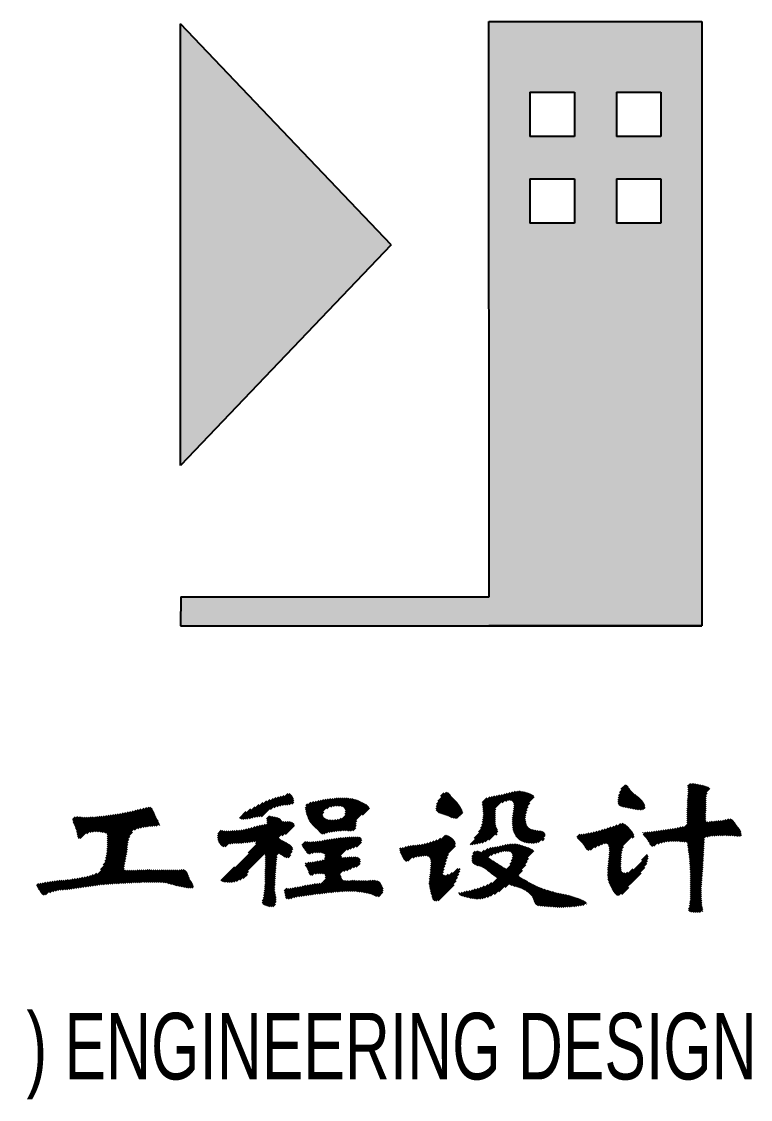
# Model space of a CAD drawing. Extents: x 628064 to 789462, y -248497 to 145317.
# Drawn here: x 736597 to 738240, y 50916 to 53346 of the extents above; entities that cross this region are included whole.
import ezdxf

# ---------------------------------------------------------------- set-up
doc = ezdxf.new("R2010")
doc.units = 0
doc.header["$LTSCALE"] = 100
doc.layers.add('图框', color=254, linetype='Continuous')
doc.styles.add('hztxt', font='hztxt')

msp = doc.modelspace()

# ---------------------------------------------------------------- hatches: boundary and pattern name
at = {"layer": '图框'}
h = msp.add_hatch(color=0, dxfattribs=at)
h.paths.add_polyline_path([(737650.8, 52049.1), (736955.6, 52049.1), (736955.3, 51984.1), (737650.5, 51984.1), (738130.5, 51984.1), (738130.5, 53346.2), (737650.5, 53346.2)], flags=0)
h.paths.add_polyline_path([(737743, 52891.4), (737743, 52991.4), (737843, 52991.4), (737843, 52891.4)], flags=0)
h.paths.add_polyline_path([(737938.1, 52891.4), (737938.1, 52991.4), (738038.1, 52991.4), (738038.1, 52891.4)], flags=0)
h.paths.add_polyline_path([(737743, 53086.7), (737743, 53186.7), (737843, 53186.7), (737843, 53086.7)], flags=0)
h.paths.add_polyline_path([(737938.1, 53086.7), (737938.1, 53186.7), (738038.1, 53186.7), (738038.1, 53086.7)], flags=0)
h.paths.add_polyline_path([(737430.1, 52842.8), (736955.2, 53341.2), (736955.5, 52345)], flags=0)

# ---------------------------------------------------------------- linework, layer by layer
at = {"layer": '图框', "color": 0}
for p, q in [((737650.8, 52049.1), (737650.5, 53346.2)), ((737650.5, 53346.2), (738130.5, 53346.2)), ((737650.5, 53346.2), (738059, 53346.2)), ((738130.5, 53346.2), (738130.5, 51984.1)), ((736955.5, 52345), (736955.2, 53341.2)), ((737430.1, 52842.8), (736955.2, 53341.2)), ((737743, 53186.7), (737843, 53186.7)), ((737743, 53186.7), (737743, 53086.7)), ((737843, 53186.7), (737843, 53086.7)), ((737938.1, 53186.7), (738038.1, 53186.7)), ((737938.1, 53186.7), (737938.1, 53086.7)), ((738038.1, 53186.7), (738038.1, 53086.7)), ((737843, 53086.7), (737743, 53086.7)), ((738038.1, 53086.7), (737938.1, 53086.7)), ((737743, 52991.4), (737843, 52991.4)), ((737743, 52991.4), (737743, 52891.4)), ((737843, 52991.4), (737843, 52891.4)), ((737938.1, 52991.4), (738038.1, 52991.4)), ((737938.1, 52991.4), (737938.1, 52891.4)), ((738038.1, 52991.4), (738038.1, 52891.4)), ((737843, 52891.4), (737743, 52891.4)), ((738038.1, 52891.4), (737938.1, 52891.4)), ((737430.1, 52842.8), (736955.5, 52345)), ((736955.6, 52049.1), (736955.3, 51984.1)), ((736955.6, 52049.1), (737650.8, 52049.1)), ((736955.3, 51984.1), (738130.5, 51984.1)), ((736955.3, 51984.1), (737650.5, 51984.1)), ((736955.3, 51984.1), (738130.5, 51984.1)), ((736955.3, 51984.1), (737650.5, 51984.1)), ((738130.5, 51984.1), (737650.5, 51984.1)), ((738130.5, 51984.1), (737650.5, 51984.1)), ((737941.9, 51590.9), (737967.8, 51616.8)), ((737942.5, 51596), (737966.1, 51619.6)), ((737943.6, 51601.6), (737964.2, 51622.2)), ((737945.6, 51608), (737962, 51624.4)), ((737948.6, 51615.6), (737958.8, 51625.7)), ((738097.6, 51567.1), (738148.5, 51617.9)), ((738097.7, 51571.6), (738146.2, 51620.1)), ((738097.8, 51576.2), (738143.2, 51621.6)), ((738097.9, 51580.8), (738139.8, 51622.7)), ((738098.1, 51585.4), (738136.3, 51623.7)), ((738098.3, 51590.1), (738132.7, 51624.5)), ((738098.6, 51594.9), (738129, 51625.4)), ((738098.9, 51599.7), (738125.3, 51626.2)), ((738099.1, 51622.3), (738105.3, 51628.6)), ((738099.3, 51604.6), (738121.6, 51626.9)), ((738099.7, 51609.5), (738117.8, 51627.6)), ((738099.9, 51618.7), (738109.8, 51628.6)), ((738099.9, 51614.2), (738113.9, 51628.2)), ((737116.2, 51551), (737157.5, 51592.3)), ((737122, 51552.3), (737164.6, 51594.9)), ((737127.4, 51553.2), (737171, 51596.8)), ((737132.4, 51553.7), (737176.9, 51598.2)), ((737137.5, 51554.3), (737182.7, 51599.5)), ((737158.3, 51570.6), (737188.8, 51601.2)), ((737166.1, 51573.9), (737197.9, 51605.7)), ((737172.9, 51576.3), (737202.4, 51605.7)), ((737179.1, 51578), (737205, 51603.9)), ((737184.8, 51579.2), (737207, 51601.4)), ((737190.1, 51580), (737208.5, 51598.4)), ((737195.1, 51580.5), (737209.6, 51595)), ((737241.5, 51555), (737278.4, 51592)), ((737242.7, 51551.7), (737283.8, 51592.9)), ((737244, 51548.6), (737289.1, 51593.7)), ((737245.5, 51545.6), (737294.3, 51594.4)), ((737247.1, 51542.7), (737299.3, 51594.9)), ((737248.9, 51540), (737304.3, 51595.4)), ((737285.4, 51572), (737309.2, 51595.8)), ((737293.9, 51576), (737313.9, 51596)), ((737299.9, 51577.6), (737318.5, 51596.1)), ((737305.1, 51578.2), (737323, 51596.1)), ((737309.7, 51578.3), (737327.4, 51596)), ((737313.9, 51578.1), (737331.6, 51595.8)), ((737317.8, 51577.5), (737335.7, 51595.4)), ((737321.1, 51576.3), (737339.7, 51594.9)), ((737323.9, 51574.6), (737343.5, 51594.2)), ((737326, 51572.2), (737347.2, 51593.4)), ((737327.3, 51569), (737350.7, 51592.4)), ((737531.9, 51571.6), (737563.6, 51603.3)), ((737532.3, 51576.4), (737561.7, 51605.9)), ((737532.5, 51567.7), (737565.3, 51600.5)), ((737533.3, 51582), (737559.2, 51607.9)), ((737534.2, 51564.9), (737567.3, 51598)), ((737535.8, 51588.9), (737555.8, 51608.9)), ((737536.6, 51562.8), (737569.7, 51595.8)), ((737539.7, 51561.4), (737572.1, 51593.8)), ((737542.1, 51599.7), (737549.8, 51607.4)), ((737635.8, 51581.2), (737652.9, 51598.3)), ((737636, 51585.8), (737646.3, 51596.1)), ((737636.5, 51577.3), (737658.6, 51599.4)), ((737637, 51546.4), (737698.6, 51608.1)), ((737637.2, 51573.6), (737664.1, 51600.5)), ((737637.6, 51551.5), (737692.6, 51606.5)), ((737637.6, 51569.5), (737669.7, 51601.6)), ((737637.8, 51565.2), (737675.4, 51602.8)), ((737637.9, 51556.3), (737686.8, 51605.2)), ((737637.9, 51560.8), (737681, 51603.9)), ((737680.2, 51585.2), (737704.7, 51609.7)), ((737688.3, 51588.7), (737710.3, 51610.8)), ((737694.7, 51590.7), (737715.4, 51611.4)), ((737699.2, 51590.7), (737720, 51611.5)), ((737702.6, 51589.6), (737724.2, 51611.2)), ((737703.9, 51550.5), (737752.8, 51599.4)), ((737704.3, 51555.4), (737751, 51602.1)), ((737704.9, 51587.4), (737728.1, 51610.6)), ((737704.9, 51560.5), (737748.3, 51603.9)), ((737705.7, 51565.7), (737745.3, 51605.4)), ((737706.4, 51584.4), (737731.7, 51609.7)), ((737706.5, 51571), (737742.1, 51606.6)), ((737707.1, 51580.6), (737735.3, 51608.8)), ((737707.1, 51576.1), (737738.7, 51607.7)), ((737941.8, 51586.3), (737969.7, 51614.2)), ((737942.5, 51582.6), (737971.8, 51611.9)), ((737944.2, 51579.7), (737974.1, 51609.6)), ((737946.8, 51577.9), (737976.4, 51607.5)), ((737950.2, 51576.7), (737978.9, 51605.4)), ((737953.9, 51575.9), (737981.4, 51603.4)), ((737957.7, 51575.3), (737983.9, 51601.5)), ((737961.5, 51574.5), (737986.4, 51599.5)), ((737965.2, 51573.8), (737988.8, 51597.4)), ((737968.8, 51572.9), (737991.2, 51595.3)), ((737972.4, 51572), (737993.5, 51593.1)), ((738097.6, 51562.5), (738142.7, 51607.6)), ((738097.6, 51558), (738140.7, 51601.2)), ((738097.6, 51553.5), (738140.2, 51596.2)), ((736788.2, 51465.5), (736892.8, 51570.1)), ((736789, 51470.7), (736891, 51572.8)), ((736789.6, 51475.8), (736888.6, 51574.8)), ((736790, 51480.7), (736884.4, 51575.1)), ((736790.3, 51485.5), (736879, 51574.2)), ((736790.5, 51490.2), (736873, 51572.7)), ((736790.6, 51494.7), (736866.9, 51571.1)), ((736790.6, 51499.3), (736860.9, 51569.6)), ((736790.6, 51503.8), (736855.1, 51568.2)), ((737091.6, 51548.8), (737113.8, 51571.1)), ((737095.6, 51548.3), (737123.4, 51576.1)), ((737100.1, 51548.4), (737132.5, 51580.8)), ((737105.1, 51548.9), (737141.5, 51585.2)), ((737110.4, 51549.7), (737149.8, 51589.1)), ((737200.2, 51581.1), (737210.4, 51591.3)), ((737206.1, 51582.5), (737210.6, 51587)), ((737237, 51573), (737250, 51586)), ((737237.4, 51568.9), (737256.1, 51587.6)), ((737238.2, 51565.2), (737261.9, 51588.9)), ((737238.7, 51579.1), (737242.2, 51582.7)), ((737239.2, 51561.7), (737267.5, 51590)), ((737240.3, 51558.3), (737273, 51591)), ((737290.4, 51518.7), (737360.3, 51588.5)), ((737295.8, 51519.5), (737363.4, 51587.1)), ((737300.9, 51520.2), (737366.4, 51585.6)), ((737306.1, 51520.9), (737369.3, 51584.1)), ((737311.2, 51521.5), (737372.2, 51582.5)), ((737316.2, 51522), (737375, 51580.8)), ((737321, 51522.3), (737377.6, 51578.9)), ((737325.7, 51522.5), (737379.8, 51576.6)), ((737326.2, 51559), (737357.2, 51589.9)), ((737327.5, 51564.7), (737354, 51591.2)), ((737365.4, 51557.7), (737381, 51573.3)), ((737543.3, 51560.5), (737574.4, 51591.6)), ((737546.8, 51559.6), (737576.6, 51589.3)), ((737550.3, 51558.5), (737578.7, 51586.9)), ((737553.6, 51557.3), (737580.7, 51584.5)), ((737556.8, 51556), (737582.7, 51581.9)), ((737559.9, 51554.7), (737584.5, 51579.2)), ((737563.1, 51553.4), (737586.2, 51576.5)), ((737566.4, 51552.1), (737587.9, 51573.7)), ((737569.8, 51551), (737589.5, 51570.8)), ((737573.4, 51550.2), (737590.9, 51567.7)), ((737636, 51540.9), (737665.9, 51570.9)), ((737703.6, 51541.2), (737739, 51576.6)), ((737703.7, 51545.8), (737742.9, 51585)), ((737703.7, 51536.8), (737736.5, 51569.6)), ((737976.1, 51571.2), (737995.6, 51590.7)), ((737979.9, 51570.5), (737997.6, 51588.3)), ((737983.8, 51569.9), (737999.4, 51585.6)), ((737987.8, 51569.5), (738001, 51582.6)), ((737992.1, 51569.2), (738002.1, 51579.3)), ((737996.8, 51569.5), (738002.3, 51575)), ((738060.3, 51498.3), (738140.1, 51578.1)), ((738065, 51498.5), (738140, 51573.5)), ((738069.5, 51498.5), (738139.9, 51568.9)), ((738097.4, 51539.9), (738140.1, 51582.6)), ((738097.5, 51544.5), (738140.2, 51587.1)), ((738097.6, 51549), (738140.2, 51591.6)), ((736712.8, 51547.2), (736718.8, 51553.2)), ((736713.1, 51543.1), (736723.9, 51553.8)), ((736714.2, 51539.6), (736728, 51553.5)), ((736715.5, 51536.4), (736732.1, 51553)), ((736717, 51533.4), (736736.4, 51552.8)), ((736718.4, 51530.3), (736740.8, 51552.8)), ((736719.6, 51527), (736745.3, 51552.7)), ((736720.6, 51523.6), (736749.9, 51552.8)), ((736721.5, 51520), (736754.5, 51553)), ((736722.2, 51516.2), (736759.3, 51553.2)), ((736722.9, 51512.4), (736764.1, 51553.6)), ((736723.6, 51508.6), (736768.9, 51554)), ((736725, 51505.5), (736773.9, 51554.4)), ((736729.2, 51505.2), (736778.9, 51555)), ((736744.1, 51515.6), (736784, 51555.5)), ((736751.3, 51518.3), (736789.1, 51556.2)), ((736757, 51519.5), (736794.3, 51556.9)), ((736762, 51520), (736799.5, 51557.6)), ((736766.5, 51520.1), (736804.8, 51558.4)), ((736770.7, 51519.8), (736810.2, 51559.3)), ((736774.8, 51519.4), (736815.6, 51560.2)), ((736778.8, 51518.9), (736821, 51561.1)), ((736782.7, 51518.3), (736826.6, 51562.2)), ((736786.4, 51517.5), (736832.1, 51563.3)), ((736789.4, 51516.1), (736837.8, 51564.4)), ((736790.4, 51512.5), (736843.5, 51565.6)), ((736790.5, 51508.2), (736849.2, 51566.9)), ((736851.4, 51524.1), (736894.3, 51567)), ((736858.9, 51527.1), (736895.6, 51563.9)), ((736865, 51528.8), (736897, 51560.7)), ((736870.7, 51530), (736898.4, 51557.7)), ((736876, 51530.8), (736899.9, 51554.7)), ((736881.1, 51531.4), (736901.4, 51551.7)), ((736886.1, 51531.9), (736902.9, 51548.8)), ((736890.9, 51532.3), (736904.5, 51545.8)), ((737088.6, 51550.3), (737103.5, 51565.2)), ((737108.8, 51471.8), (737183.1, 51546)), ((737110.8, 51496.2), (737168, 51553.3)), ((737116, 51496.9), (737171.5, 51552.4)), ((737121.3, 51497.7), (737175, 51551.4)), ((737125.3, 51492.8), (737181, 51548.4)), ((737125.9, 51497.8), (737178.2, 51550.1)), ((737149.8, 51548.7), (737156.6, 51555.4)), ((737150.3, 51544.7), (737160.6, 51554.9)), ((737150.4, 51540.3), (737164.3, 51554.2)), ((737250.9, 51537.5), (737278, 51564.6)), ((737253, 51535.1), (737276.4, 51558.5)), ((737255.2, 51532.8), (737277, 51554.6)), ((737257.5, 51530.7), (737278.8, 51551.9)), ((737259.9, 51528.6), (737281.3, 51549.9)), ((737262.3, 51526.4), (737284.4, 51548.6)), ((737264.6, 51524.2), (737287.8, 51547.5)), ((737266.7, 51521.9), (737291.6, 51546.8)), ((737268.8, 51519.5), (737295.8, 51546.5)), ((737270.6, 51516.8), (737300.4, 51546.6)), ((737273.5, 51515.2), (737305.4, 51547.1)), ((737278, 51515.2), (737311.1, 51548.3)), ((737284.5, 51517.3), (737317.9, 51550.6)), ((737330, 51522.3), (737352.6, 51544.9)), ((737577.7, 51550), (737591.7, 51564)), ((737587, 51554.8), (737587.3, 51555.1)), ((737608.7, 51491.2), (737665.2, 51547.7)), ((737618.1, 51505.1), (737665.3, 51552.3)), ((737627.9, 51519.3), (737665.4, 51556.9)), ((737631.9, 51527.9), (737665.5, 51561.5)), ((737634.4, 51534.8), (737665.6, 51566)), ((737704, 51532.6), (737734.8, 51563.4)), ((737704.4, 51528.6), (737733.8, 51557.9)), ((737705.1, 51524.8), (737733.2, 51552.9)), ((737706, 51521.2), (737733.1, 51548.2)), ((737707.2, 51517.8), (737733.4, 51544)), ((738073.9, 51498.4), (738139.7, 51564.2)), ((738078.2, 51498.2), (738139.6, 51559.6)), ((738082.3, 51497.8), (738139.5, 51555)), ((738086.4, 51497.4), (738139.4, 51550.4)), ((738090.6, 51497.2), (738139.4, 51546)), ((738099.7, 51483.8), (738159.6, 51543.7)), ((738100.2, 51479.8), (738164.5, 51544.1)), ((738100.7, 51475.8), (738169.5, 51544.6)), ((738101.3, 51471.9), (738174.6, 51545.3)), ((738142.4, 51508.5), (738179.9, 51546)), ((738147.9, 51509.6), (738185.4, 51547)), ((738153.1, 51510.2), (738191.6, 51548.8)), ((738158, 51510.7), (738196.3, 51549)), ((738162.8, 51511), (738199.3, 51547.5)), ((738167.6, 51511.3), (738201.6, 51545.3)), ((736787, 51459.8), (736846.7, 51519.4)), ((736895.8, 51532.6), (736906, 51542.8)), ((736900.6, 51532.9), (736907.3, 51539.7)), ((736906.2, 51534.1), (736908.4, 51536.2)), ((737039.5, 51510.2), (737051.7, 51522.4)), ((737039.5, 51505.8), (737055.8, 51522)), ((737040, 51515.2), (737047.6, 51522.8)), ((737040.1, 51501.9), (737060.1, 51521.8)), ((737041.2, 51498.4), (737064.6, 51521.8)), ((737042.6, 51495.4), (737069.2, 51521.9)), ((737044.3, 51492.6), (737073.9, 51522.2)), ((737046.3, 51490.1), (737078.8, 51522.5)), ((737048.6, 51487.8), (737083.7, 51523)), ((737049.5, 51407.9), (737184.8, 51543.3)), ((737051.3, 51486.1), (737088.7, 51523.5)), ((737053, 51407), (737188.6, 51542.6)), ((737055.7, 51486), (737093.9, 51524.2)), ((737056.9, 51406.4), (737193.3, 51542.8)), ((737061, 51406), (737197.7, 51542.7)), ((737065.3, 51405.8), (737201.9, 51542.4)), ((737066.2, 51492), (737099.2, 51525)), ((737069.9, 51405.9), (737205.6, 51541.6)), ((737071.8, 51493.1), (737104.8, 51526.1)), ((737075.1, 51406.6), (737208.8, 51540.3)), ((737076.8, 51493.6), (737110.6, 51527.5)), ((737081.5, 51493.8), (737117.1, 51529.4)), ((737086.2, 51494), (737123.4, 51531.3)), ((737090.9, 51494.2), (737129.4, 51532.8)), ((737095.7, 51494.6), (737135.3, 51534.1)), ((737100.7, 51495), (737140.9, 51535.3)), ((737105.7, 51495.6), (737146.8, 51536.7)), ((737184.1, 51511.2), (737211.2, 51538.2)), ((737191.6, 51514.2), (737211.9, 51534.4)), ((737334.2, 51522), (737351, 51538.8)), ((737338.5, 51521.8), (737350.9, 51534.3)), ((737343.7, 51522.5), (737350.6, 51529.4)), ((737350.9, 51534.3), (737351.1, 51534.4)), ((737351, 51538.8), (737351.1, 51538.9)), ((737612.9, 51490.9), (737665.1, 51543.2)), ((737618, 51491.6), (737665.4, 51538.9)), ((737623.4, 51492.4), (737666, 51535)), ((737628.9, 51493.5), (737667, 51531.6)), ((737634.9, 51494.9), (737668.5, 51528.5)), ((737641.7, 51497.3), (737669.9, 51525.4)), ((737650.6, 51501.7), (737670.8, 51521.9)), ((737708.5, 51514.7), (737734.1, 51540.2)), ((737710.1, 51511.7), (737735.2, 51536.8)), ((737711.8, 51509), (737736.6, 51533.8)), ((737713.8, 51506.5), (737738.4, 51531.1)), ((737716.1, 51504.3), (737740.7, 51528.9)), ((737718.5, 51502.2), (737743.4, 51527.1)), ((737721.2, 51500.4), (737746.4, 51525.6)), ((737724.1, 51498.8), (737749.8, 51524.5)), ((737727.2, 51497.4), (737753.4, 51523.6)), ((737730.5, 51496.3), (737757.2, 51522.9)), ((737734.1, 51495.4), (737761.1, 51522.4)), ((737737.9, 51494.7), (737765.2, 51522)), ((737742, 51494.3), (737769.1, 51521.4)), ((737746.3, 51494.1), (737772.4, 51520.2)), ((737861.9, 51493), (737888.4, 51519.5)), ((737864, 51490.5), (737894.5, 51521)), ((737865.9, 51488), (737900.6, 51522.7)), ((737867.6, 51485.2), (737906.9, 51524.5)), ((737869.2, 51482.3), (737913.3, 51526.4)), ((737871.1, 51479.7), (737919.8, 51528.4)), ((737874, 51478.1), (737926.3, 51530.4)), ((737879.3, 51478.9), (737932.9, 51532.5)), ((737889.3, 51484.4), (737939.7, 51534.9)), ((737897.4, 51488.1), (737947.8, 51538.4)), ((737904.6, 51490.8), (737953, 51539.2)), ((737911.2, 51492.9), (737956.2, 51537.8)), ((737916.1, 51493.2), (737958.8, 51536)), ((737918.9, 51491.6), (737961.3, 51534)), ((737920.6, 51488.8), (737963.7, 51531.9)), ((737921.7, 51485.4), (737965.9, 51529.6)), ((737921.7, 51467.4), (737974.1, 51519.9)), ((737922.1, 51472.3), (737972.2, 51522.4)), ((737922.2, 51481.4), (737968.1, 51527.3)), ((737922.3, 51477), (737970.2, 51524.9)), ((738000.7, 51510.5), (738009.3, 51519.1)), ((738002.7, 51508.1), (738014.3, 51519.6)), ((738004.9, 51505.7), (738019.4, 51520.2)), ((738006.9, 51503.2), (738024.5, 51520.8)), ((738008.8, 51500.6), (738029.7, 51521.5)), ((738010.5, 51497.9), (738034.9, 51522.2)), ((738012.1, 51495), (738040.1, 51523)), ((738013.5, 51491.9), (738045.3, 51523.7)), ((738015.2, 51489.1), (738050.6, 51524.5)), ((738017.8, 51487.2), (738055.8, 51525.2)), ((738022.5, 51487.5), (738061.1, 51526)), ((738031.8, 51492.2), (738066.5, 51526.9)), ((738038.9, 51494.8), (738072.1, 51528)), ((738044.9, 51496.3), (738077.9, 51529.3)), ((738050.3, 51497.3), (738083.6, 51530.5)), ((738055.4, 51497.9), (738089.3, 51531.8)), ((738095, 51497), (738140.8, 51542.8)), ((738098, 51495.6), (738144.6, 51542.2)), ((738098.7, 51491.8), (738149.6, 51542.7)), ((738099.2, 51487.8), (738154.6, 51543.2)), ((738172.2, 51511.4), (738203.6, 51542.8)), ((738176.8, 51511.5), (738205.4, 51540.1)), ((738181.4, 51511.6), (738207.2, 51537.5)), ((738185.8, 51511.5), (738209.1, 51534.8)), ((738190.2, 51511.5), (738211, 51532.2)), ((738194.6, 51511.3), (738213, 51529.8)), ((738198.8, 51511.1), (738215, 51527.3)), ((738203, 51510.7), (738216.7, 51524.4)), ((738206.9, 51510.2), (738218.1, 51521.3)), ((736775.3, 51434.6), (736837.6, 51496.9)), ((736781.4, 51445.2), (736838.9, 51502.7)), ((736785.2, 51453.5), (736841.1, 51509.4)), ((737081.3, 51408.4), (737178.3, 51505.4)), ((737145.7, 51468.3), (737180.3, 51502.8)), ((737146.6, 51451.2), (737192, 51496.6)), ((737146.6, 51446.7), (737195, 51495)), ((737146.7, 51460.3), (737186.1, 51499.7)), ((737146.7, 51455.7), (737189.1, 51498.1)), ((737146.8, 51464.8), (737183.1, 51501.2)), ((737229.4, 51489.1), (737237.8, 51497.5)), ((737230.8, 51486), (737242.2, 51497.4)), ((737232.8, 51483.5), (737246.5, 51497.2)), ((737234.7, 51480.9), (737251, 51497.2)), ((737236.6, 51478.4), (737255.8, 51497.5)), ((737238.5, 51475.7), (737260.7, 51497.9)), ((737240.1, 51472.8), (737265.8, 51498.6)), ((737242.3, 51470.5), (737271.1, 51499.3)), ((737245.9, 51469.6), (737276.5, 51500.2)), ((737247.8, 51422.1), (737333.2, 51507.6)), ((737251.5, 51421.4), (737338, 51507.9)), ((737252.1, 51471.4), (737281.9, 51501.2)), ((737257.9, 51472.7), (737287.3, 51502)), ((737259.3, 51424.7), (737342.8, 51508.1)), ((737262.6, 51472.9), (737292.6, 51502.9)), ((737264.7, 51425.6), (737347.4, 51508.3)), ((737267, 51472.7), (737297.9, 51503.7)), ((737269.3, 51425.7), (737352, 51508.4)), ((737271.2, 51472.5), (737303.1, 51504.4)), ((737273.7, 51425.6), (737356.3, 51508.2)), ((737275.1, 51471.9), (737308.3, 51505.1)), ((737278.6, 51470.9), (737313.4, 51505.7)), ((737280.7, 51459.5), (737328.4, 51507.2)), ((737281.1, 51464.5), (737323.4, 51506.8)), ((737281.1, 51468.9), (737318.5, 51506.3)), ((737331.6, 51479), (737360.1, 51507.5)), ((737338, 51481), (737362.7, 51505.6)), ((737344.7, 51483.1), (737363.8, 51502.2)), ((737351.7, 51485.7), (737363.3, 51497.2)), ((737479.8, 51461.1), (737513.4, 51494.7)), ((737486, 51462.7), (737520, 51496.8)), ((737491.4, 51463.7), (737526.8, 51499.1)), ((737496.7, 51464.5), (737533.9, 51501.7)), ((737501.9, 51465.2), (737541.8, 51505.1)), ((737506.9, 51465.7), (737553, 51511.8)), ((737511.2, 51465.5), (737557.4, 51511.7)), ((737514.5, 51464.3), (737560.4, 51510.3)), ((737516.8, 51462.2), (737563.2, 51508.6)), ((737518.4, 51459.3), (737565.8, 51506.7)), ((737519.5, 51455.9), (737568.4, 51504.8)), ((737519.8, 51442.7), (737574.4, 51497.3)), ((737520, 51451.9), (737570.7, 51502.6)), ((737520.1, 51447.5), (737572.7, 51500.1)), ((737665.9, 51512.5), (737669.4, 51516)), ((737750.9, 51494.2), (737775.1, 51518.4)), ((737755.9, 51494.7), (737776.9, 51515.7)), ((737761.7, 51496.1), (737777.4, 51511.7)), ((737770.3, 51500.2), (737775, 51504.8)), ((737849.5, 51507.5), (737856.1, 51514.1)), ((737850.9, 51504.4), (737860.8, 51514.3)), ((737852.9, 51501.9), (737865.9, 51514.9)), ((737855.3, 51499.8), (737871.2, 51515.8)), ((737857.6, 51497.6), (737876.8, 51516.8)), ((737859.8, 51495.4), (737882.5, 51518.1)), ((737920.8, 51457.6), (737977.4, 51514.1)), ((737921.3, 51462.5), (737975.9, 51517.1)), ((737973.4, 51505.7), (737977.7, 51510)), ((737997.9, 51516.7), (737999, 51517.7)), ((737998.7, 51513), (738004.5, 51518.8)), ((738101.8, 51467.9), (738136.6, 51502.7)), ((738102.3, 51463.9), (738136.3, 51497.9)), ((738210.9, 51509.7), (738219, 51517.8)), ((738215.1, 51509.4), (738219.5, 51513.7)), ((736740.7, 51395.5), (736836.8, 51491.6)), ((736746.1, 51396.4), (736836.1, 51486.4)), ((736751.4, 51397.2), (736835.4, 51481.2)), ((736756.6, 51398), (736834.7, 51476)), ((736761.8, 51398.6), (736833.9, 51470.8)), ((737174, 51469.6), (737197.8, 51493.4)), ((737178.8, 51469.9), (737200.7, 51491.8)), ((737181.7, 51468.3), (737203.3, 51490)), ((737184.5, 51466.6), (737205.7, 51487.8)), ((737187.2, 51464.8), (737207.5, 51485.2)), ((737189.8, 51462.9), (737208.4, 51481.5)), ((737193.2, 51461.9), (737207.2, 51475.8)), ((737449.7, 51480.4), (737452.7, 51483.4)), ((737450.1, 51476.3), (737458.2, 51484.3)), ((737451.3, 51472.9), (737464.4, 51486.1)), ((737452.6, 51469.8), (737470.5, 51487.7)), ((737454, 51466.7), (737476.1, 51488.8)), ((737455.5, 51463.7), (737481.2, 51489.4)), ((737457, 51460.8), (737486, 51489.7)), ((737458.7, 51457.9), (737490.6, 51489.9)), ((737460.6, 51455.3), (737495.7, 51490.5)), ((737462.9, 51453.2), (737501.2, 51491.5)), ((737467.9, 51453.7), (737507.2, 51492.9)), ((737518.9, 51432.8), (737575, 51488.9)), ((737519.3, 51437.8), (737575.3, 51493.7)), ((737612.6, 51459.1), (737629.1, 51475.7)), ((737612.9, 51464), (737625.7, 51476.8)), ((737612.9, 51455), (737632.4, 51474.5)), ((737613.7, 51451.3), (737640.6, 51478.2)), ((737615.3, 51448.4), (737649, 51482.1)), ((737615.3, 51470.8), (737620, 51475.5)), ((737617.7, 51446.3), (737655.2, 51483.8)), ((737620.7, 51444.8), (737660.6, 51484.7)), ((737624.2, 51443.8), (737666, 51485.6)), ((737625, 51368.3), (737740.6, 51483.9)), ((737627.8, 51443), (737671.6, 51486.7)), ((737629.7, 51368.5), (737743.7, 51482.5)), ((737634.9, 51369.2), (737746.8, 51481.1)), ((737640.6, 51370.4), (737749.6, 51479.5)), ((737647, 51372.3), (737752, 51477.3)), ((737655.9, 51466.6), (737677.3, 51487.9)), ((737663.6, 51469.7), (737683.1, 51489.3)), ((737670.6, 51472.3), (737689, 51490.6)), ((737677, 51474.2), (737694.7, 51491.9)), ((737682.9, 51475.5), (737699.7, 51492.4)), ((737688, 51476.2), (737704.4, 51492.6)), ((737692.5, 51476.2), (737708.8, 51492.5)), ((737696.4, 51475.6), (737712.8, 51492.1)), ((737698.5, 51446.2), (737737.3, 51485.1)), ((737699.5, 51474.3), (737716.6, 51491.4)), ((737701.4, 51453.7), (737734, 51486.3)), ((737702, 51472.3), (737720.2, 51490.5)), ((737703.3, 51460.1), (737730.6, 51487.4)), ((737703.5, 51469.3), (737723.8, 51489.5)), ((737704.1, 51465.3), (737727.2, 51488.5)), ((737919.2, 51442.4), (737950.4, 51473.7)), ((737919.7, 51447.4), (737951.7, 51479.5)), ((737920.3, 51452.5), (737953.8, 51486)), ((738102.7, 51459.9), (738136, 51493.2)), ((738103.1, 51455.8), (738135.8, 51488.4)), ((738103.4, 51451.6), (738135.5, 51483.7)), ((738103.7, 51447.4), (738135.2, 51478.9)), ((738104, 51443.2), (738135, 51474.2)), ((736766.9, 51399.2), (736833.1, 51465.5)), ((736771.9, 51399.8), (736832.2, 51460.1)), ((736776.9, 51400.3), (736831.2, 51454.6)), ((736781.8, 51400.7), (736830.1, 51449)), ((737146.3, 51424), (737171.3, 51449)), ((737146.4, 51433), (737172.2, 51458.8)), ((737146.4, 51428.5), (737171.7, 51453.9)), ((737146.5, 51442.1), (737174, 51469.6)), ((737146.5, 51437.6), (737172.8, 51463.9)), ((737197.7, 51461.9), (737203.9, 51468.1)), ((737236.9, 51447.2), (737239.1, 51449.3)), ((737237.2, 51443), (737244.9, 51450.7)), ((737238.9, 51440.2), (737249.8, 51451.1)), ((737240.7, 51437.5), (737254.9, 51451.7)), ((737242.2, 51434.5), (737260.3, 51452.6)), ((737243.6, 51431.4), (737265.9, 51453.7)), ((737244.8, 51428.1), (737271.7, 51455)), ((737246, 51424.8), (737277.6, 51456.5)), ((737253.1, 51378.1), (737337.8, 51462.8)), ((737258.3, 51378.7), (737342.5, 51463)), ((737263.4, 51379.4), (737347.1, 51463)), ((737268.5, 51380), (737351.4, 51462.9)), ((737277.6, 51407), (737333, 51462.5)), ((737277.8, 51425.2), (737318.2, 51465.6)), ((737280.9, 51423.9), (737319.1, 51462.1)), ((737281.9, 51415.8), (737328.1, 51462.1)), ((737282.1, 51420.5), (737323.1, 51461.6)), ((737323.7, 51430.7), (737355.3, 51462.3)), ((737329.9, 51432.4), (737358.2, 51460.7)), ((737336.9, 51434.9), (737360.1, 51458.2)), ((737345.3, 51438.9), (737360.6, 51454.1)), ((737351.2, 51440.2), (737360, 51449)), ((737516.7, 51412.7), (737553.1, 51449)), ((737517.2, 51417.6), (737555, 51455.4)), ((737517.8, 51422.7), (737557.1, 51462)), ((737518.4, 51427.8), (737559.6, 51469)), ((737631.2, 51441.9), (737650.5, 51461.2)), ((737634.4, 51440.6), (737653.1, 51459.3)), ((737637.5, 51439.1), (737655.8, 51457.5)), ((737640.3, 51437.5), (737658.6, 51455.8)), ((737643, 51435.7), (737661.3, 51454)), ((737645.6, 51433.8), (737664.1, 51452.3)), ((737648, 51431.7), (737666.8, 51450.5)), ((737650.4, 51429.7), (737669.5, 51448.7)), ((737652.9, 51427.6), (737672.2, 51446.9)), ((737654.3, 51375.1), (737739.4, 51460.3)), ((737662.8, 51379.1), (737736.9, 51453.2)), ((737918.2, 51423.5), (737948.4, 51453.7)), ((737918.3, 51428.1), (737948.6, 51458.5)), ((737918.4, 51419.2), (737948.2, 51449.1)), ((737918.5, 51432.8), (737949, 51463.4)), ((737918.8, 51437.6), (737949.6, 51468.4)), ((737930.7, 51386.7), (738009.2, 51465.2)), ((737932.4, 51383.8), (738009.1, 51460.5)), ((737934.1, 51381.1), (738008.1, 51455.1)), ((737936.2, 51378.6), (738006.1, 51448.5)), ((737995.1, 51455.5), (738008, 51468.4)), ((738104.2, 51438.9), (738134.7, 51469.4)), ((738104.4, 51434.6), (738134.5, 51464.7)), ((738104.5, 51430.2), (738134.2, 51459.9)), ((738104.6, 51425.9), (738133.9, 51455.2)), ((738104.7, 51421.5), (738133.7, 51450.4)), ((736729.9, 51393.7), (736759.4, 51423.2)), ((736735.3, 51394.6), (736766.9, 51426.2)), ((736786.8, 51401.2), (736829.1, 51443.5)), ((736791.6, 51401.5), (736828.3, 51438.2)), ((736796.5, 51401.9), (736829.3, 51434.8)), ((736801.3, 51402.2), (736832.3, 51433.2)), ((736806.1, 51402.6), (736836.3, 51432.7)), ((736810.9, 51402.9), (736840.9, 51432.9)), ((736815.7, 51403.1), (736845.6, 51433)), ((736820.4, 51403.4), (736850.2, 51433.2)), ((736825.2, 51403.7), (736854.9, 51433.3)), ((736830, 51403.9), (736859.6, 51433.5)), ((736834.7, 51404.2), (736864.3, 51433.8)), ((736839.5, 51404.5), (736868.9, 51433.9)), ((736844.2, 51404.7), (736873.5, 51434)), ((736848.9, 51404.9), (736878.1, 51434.1)), ((736853.6, 51405.1), (736882.6, 51434.2)), ((736858.3, 51405.3), (736887.1, 51434.2)), ((736862.9, 51405.5), (736891.5, 51434.1)), ((736867.6, 51405.6), (736896, 51434)), ((736872.2, 51405.8), (736900.4, 51433.9)), ((736876.9, 51405.9), (736904.8, 51433.9)), ((736881.4, 51406), (736909.2, 51433.8)), ((736886, 51406.1), (736913.6, 51433.7)), ((736890.6, 51406.2), (736918, 51433.6)), ((736895.1, 51406.2), (736922.5, 51433.6)), ((736899.6, 51406.3), (736926.9, 51433.5)), ((736904.1, 51406.2), (736931.3, 51433.4)), ((736908.5, 51406.1), (736935.8, 51433.5)), ((736912.7, 51405.9), (736940.3, 51433.5)), ((736916.9, 51405.5), (736944.9, 51433.5)), ((736920.8, 51404.9), (736949.4, 51433.6)), ((736924.5, 51404.2), (736954.2, 51433.9)), ((736928.1, 51403.3), (736959.2, 51434.4)), ((736931.7, 51402.4), (736963.6, 51434.3)), ((736935.2, 51401.4), (736966.8, 51433)), ((736938.7, 51400.4), (736969.1, 51430.9)), ((736942.2, 51399.5), (736970.9, 51428.1)), ((736945.8, 51398.5), (736972.1, 51424.8)), ((737047, 51410), (737077.7, 51440.7)), ((737088.6, 51411.2), (737108.4, 51430.9)), ((737096.7, 51414.7), (737106.3, 51424.3)), ((737145.8, 51400.9), (737169.7, 51424.9)), ((737146, 51405.6), (737170, 51429.7)), ((737146.1, 51410.3), (737170.4, 51434.5)), ((737146.2, 51414.9), (737170.7, 51439.3)), ((737146.3, 51419.4), (737171, 51444.1)), ((737273.6, 51380.6), (737316.1, 51423.1)), ((737516.1, 51403.1), (737549.3, 51436.3)), ((737516.3, 51407.8), (737551.1, 51442.6)), ((737516.3, 51398.8), (737547.7, 51430.2)), ((737517, 51395), (737546.9, 51425)), ((737517.8, 51391.3), (737548.7, 51422.2)), ((737519.7, 51384.2), (737559.4, 51423.9)), ((737520.6, 51380.7), (737568.1, 51428.1)), ((737521.6, 51377.1), (737580.9, 51436.4)), ((737522.5, 51373.5), (737585.6, 51436.7)), ((737523.3, 51369.9), (737584.9, 51431.5)), ((737524.6, 51366.7), (737582.5, 51424.6)), ((737655.4, 51425.6), (737674.9, 51445.2)), ((737657.9, 51423.7), (737677.7, 51443.4)), ((737660.5, 51421.8), (737680.4, 51441.7)), ((737663.2, 51420), (737683.2, 51440)), ((737665.9, 51418.2), (737686, 51438.3)), ((737668.5, 51416.3), (737689, 51436.8)), ((737673.1, 51385), (737733.6, 51445.4)), ((737686.9, 51394.3), (737725.9, 51433.3)), ((737918.9, 51415.2), (737948.1, 51444.5)), ((737919.6, 51411.5), (737948.2, 51440)), ((737920.6, 51407.9), (737948.5, 51435.9)), ((737921.7, 51404.6), (737949.4, 51432.3)), ((737923, 51401.4), (737951, 51429.4)), ((737924.5, 51398.4), (737953.5, 51427.4)), ((737926, 51395.4), (737957.4, 51426.8)), ((737927.6, 51392.5), (737963.5, 51428.4)), ((737929.1, 51389.6), (737975.6, 51436.1)), ((737938.9, 51376.9), (738002, 51440)), ((737942.9, 51376.4), (737993.7, 51427.1)), ((738104.8, 51417.1), (738133.4, 51445.6)), ((738104.8, 51412.6), (738133.1, 51440.8)), ((738104.8, 51408.1), (738132.8, 51436)), ((738104.8, 51403.6), (738132.4, 51431.2)), ((738104.8, 51399.1), (738132.1, 51426.3)), ((736631.3, 51398.3), (736635.5, 51402.6)), ((736632.6, 51395.2), (736641.1, 51403.7)), ((736634.3, 51392.4), (736646.6, 51404.7)), ((736636, 51389.6), (736652, 51405.6)), ((736637.8, 51386.9), (736657.5, 51406.6)), ((736639.6, 51384.2), (736662.9, 51407.5)), ((736641.5, 51381.6), (736668.2, 51408.3)), ((736643.6, 51379.2), (736673.4, 51409.1)), ((736646.1, 51377.2), (736678.6, 51409.7)), ((736651.1, 51377.8), (736683.6, 51410.2)), ((736660.8, 51383), (736688.4, 51410.6)), ((736667.3, 51385), (736693.2, 51410.8)), ((736673.3, 51386.5), (736697.9, 51411.1)), ((736678.9, 51387.6), (736702.9, 51411.6)), ((736684.2, 51388.4), (736708.1, 51412.3)), ((736689.2, 51388.9), (736713.4, 51413.1)), ((736694.2, 51389.4), (736718.8, 51414)), ((736699, 51389.7), (736724.2, 51415)), ((736703.9, 51390.2), (736729.7, 51416)), ((736709, 51390.7), (736735.3, 51417)), ((736714.1, 51391.4), (736741, 51418.3)), ((736719.3, 51392.1), (736746.9, 51419.6)), ((736724.6, 51392.8), (736753, 51421.2)), ((736949.4, 51397.7), (736973.2, 51421.5)), ((736953, 51396.8), (736974.5, 51418.2)), ((736956.7, 51396), (736975.8, 51415.1)), ((736960.4, 51395.2), (736977.3, 51412.1)), ((736964.2, 51394.5), (736978.9, 51409.2)), ((736968.1, 51393.9), (736980.6, 51406.4)), ((736972.1, 51393.4), (736982.2, 51403.5)), ((736976.2, 51393), (736983.7, 51400.5)), ((737143.1, 51375.8), (737168.4, 51401.1)), ((737143.9, 51381.1), (737168.6, 51405.9)), ((737144.5, 51386.3), (737168.9, 51410.6)), ((737145.1, 51391.3), (737169.2, 51415.4)), ((737145.5, 51396.2), (737169.5, 51420.1)), ((737204, 51369.4), (737232.3, 51397.6)), ((737210.7, 51371.6), (737237.9, 51398.8)), ((737216.3, 51372.7), (737243.5, 51399.9)), ((737221.7, 51373.6), (737249, 51400.9)), ((737227.1, 51374.5), (737254.4, 51401.8)), ((737232.3, 51375.2), (737259.6, 51402.6)), ((737237.6, 51376), (737264.7, 51403.1)), ((737242.8, 51376.7), (737269.9, 51403.9)), ((737247.9, 51377.4), (737276.6, 51406.1)), ((737278.7, 51381.2), (737317.2, 51419.7)), ((737283.8, 51381.8), (737318.5, 51416.5)), ((737288.9, 51382.4), (737320, 51413.6)), ((737293.9, 51382.9), (737322, 51411)), ((737298.9, 51383.4), (737325.4, 51410)), ((737303.9, 51383.9), (737329.7, 51409.8)), ((737308.8, 51384.4), (737334.3, 51409.9)), ((737313.7, 51384.8), (737338.9, 51410)), ((737318.6, 51385.1), (737343.5, 51410.1)), ((737323.4, 51385.5), (737348, 51410.1)), ((737328.1, 51385.7), (737352.4, 51410)), ((737332.7, 51385.8), (737356.9, 51410)), ((737337.2, 51385.8), (737361.3, 51409.9)), ((737341.6, 51385.7), (737365.7, 51409.9)), ((737345.9, 51385.6), (737370.1, 51409.8)), ((737350.2, 51385.3), (737374.7, 51409.8)), ((737354.3, 51385), (737379.4, 51410)), ((737358.3, 51384.5), (737384.4, 51410.5)), ((737362.3, 51384), (737389.2, 51410.8)), ((737366.2, 51383.4), (737393.5, 51410.7)), ((737370, 51382.7), (737397.3, 51410)), ((737373.7, 51381.9), (737400.6, 51408.9)), ((737377.4, 51381.1), (737403.5, 51407.3)), ((737381, 51380.3), (737405.9, 51405.1)), ((737384.5, 51379.3), (737407.7, 51402.5)), ((737387.8, 51378.1), (737409.3, 51399.5)), ((737518.7, 51387.7), (737552.7, 51421.8)), ((737527, 51364.6), (737579.6, 51417.2)), ((737530.5, 51363.6), (737576.4, 51409.5)), ((737535.8, 51364.4), (737571.9, 51400.6)), ((737616.6, 51368.8), (737648.4, 51400.7)), ((737620.6, 51368.4), (737657.3, 51405.1)), ((737697.5, 51400.4), (737718.3, 51421.1)), ((737700.9, 51399.3), (737719.9, 51418.3)), ((737704.2, 51398.1), (737722.8, 51416.7)), ((737707.6, 51397.1), (737725.7, 51415.1)), ((737711.1, 51396.1), (737728.5, 51413.5)), ((737714.6, 51395.1), (737731.4, 51411.8)), ((737718.1, 51394.1), (737734.3, 51410.2)), ((737721.4, 51392.9), (737737.1, 51408.6)), ((737724.6, 51391.5), (737740, 51407)), ((737727.6, 51390.1), (737742.8, 51405.3)), ((737730.5, 51388.5), (737745.7, 51403.7)), ((737733.3, 51386.8), (737748.6, 51402.1)), ((737736, 51385), (737751.5, 51400.5)), ((737738.6, 51383.1), (737754.5, 51399.1)), ((737741, 51381.1), (737757.6, 51397.6)), ((738104.7, 51376.6), (738130.1, 51402)), ((738104.8, 51394.6), (738131.7, 51421.5)), ((738104.8, 51390.1), (738131.2, 51416.5)), ((738104.8, 51385.6), (738130.8, 51411.6)), ((738104.8, 51381.1), (738130.4, 51406.7)), ((736980.6, 51392.9), (736984.8, 51397.2)), ((737139.8, 51363.5), (737168.1, 51391.8)), ((737140, 51359.3), (737168.2, 51387.5)), ((737141.9, 51356.7), (737168.6, 51383.3)), ((737142, 51370.2), (737168.2, 51396.5)), ((737144.7, 51355), (737169.2, 51379.5)), ((737147.8, 51353.5), (737170, 51375.7)), ((737189.3, 51386.1), (737195.3, 51392.1)), ((737190.1, 51382.5), (737199.3, 51391.6)), ((737190.9, 51378.7), (737204.5, 51392.3)), ((737191.6, 51374.9), (737209.9, 51393.3)), ((737192.4, 51371.2), (737215.5, 51394.3)), ((737194.4, 51368.8), (737221, 51395.4)), ((737198.3, 51368.1), (737226.6, 51396.5)), ((737390.9, 51376.7), (737410.6, 51396.4)), ((737394, 51375.2), (737411.7, 51393)), ((737397.3, 51374.1), (737412.2, 51389)), ((737401.3, 51373.6), (737411.5, 51383.8)), ((737583, 51380.2), (737584.8, 51381.9)), ((737584.8, 51377.5), (737591, 51383.7)), ((737587.9, 51376.1), (737596.7, 51384.9)), ((737591.2, 51374.9), (737602.4, 51386.1)), ((737594.6, 51373.8), (737608.3, 51387.5)), ((737598.1, 51372.9), (737614.3, 51389)), ((737601.7, 51371.9), (737620.5, 51390.7)), ((737605.2, 51371), (737626.8, 51392.6)), ((737608.9, 51370.2), (737633.5, 51394.8)), ((737612.7, 51369.5), (737640.6, 51397.4)), ((737743.4, 51378.9), (737760.7, 51396.2)), ((737745.6, 51376.7), (737763.8, 51394.9)), ((737747.6, 51374.2), (737767, 51393.6)), ((737749.4, 51371.5), (737770.3, 51392.4)), ((737750.9, 51368.5), (737773.6, 51391.2)), ((737752, 51365.1), (737776.9, 51390)), ((737753.1, 51361.7), (737780.3, 51388.9)), ((737754.5, 51358.6), (737783.8, 51387.9)), ((737756.5, 51356.1), (737787.2, 51386.8)), ((737759.1, 51354.2), (737790.7, 51385.8)), ((737762.4, 51353), (737794.2, 51384.9)), ((737766.5, 51352.7), (737797.8, 51383.9)), ((737770.8, 51352.5), (737801.4, 51383)), ((737775, 51352.2), (737805, 51382.2)), ((737779.1, 51351.8), (737808.7, 51381.3)), ((737783.3, 51351.4), (737812.4, 51380.6)), ((737787.4, 51351.1), (737816.1, 51379.8)), ((737791.5, 51350.7), (737819.9, 51379.1)), ((737795.7, 51350.4), (737823.5, 51378.2)), ((737799.9, 51350.1), (737827.1, 51377.3)), ((737804.2, 51349.9), (737830.7, 51376.4)), ((737808.6, 51349.8), (737834.2, 51375.5)), ((737813, 51349.8), (737837.7, 51374.4)), ((737817.6, 51349.9), (737841.1, 51373.4)), ((737950, 51379), (737965.6, 51394.6)), ((738101.1, 51346), (738129.9, 51374.8)), ((738102.4, 51351.8), (738129.8, 51379.2)), ((738103.6, 51357.5), (738129.8, 51383.7)), ((738104.3, 51362.7), (738129.8, 51388.1)), ((738104.6, 51367.4), (738129.8, 51392.7)), ((738104.7, 51372), (738129.9, 51397.3)), ((737151.1, 51352.4), (737170.5, 51371.8)), ((737154.6, 51351.4), (737170.8, 51367.6)), ((737158.5, 51350.8), (737170.7, 51363)), ((737163.3, 51351.2), (737169.6, 51357.4)), ((737822.3, 51350), (737844.5, 51372.3)), ((737827, 51350.3), (737847.9, 51371.2)), ((737831.8, 51350.6), (737851.3, 51370.1)), ((737836.7, 51351), (737854.6, 51368.9)), ((737841.6, 51351.4), (737857.9, 51367.7)), ((737846.5, 51351.8), (737861.1, 51366.4)), ((737851.5, 51352.3), (737864.1, 51364.9)), ((737856.7, 51353), (737867, 51363.3)), ((737862.2, 51354.1), (737869.5, 51361.3)), ((737869.3, 51356.6), (737870.5, 51357.9)), ((738101.2, 51341.7), (738130, 51370.4)), ((738103.6, 51339.5), (738130.1, 51366)), ((738107.2, 51338.7), (738130.3, 51361.7)), ((738111.4, 51338.3), (738130.6, 51357.5)), ((738115.8, 51338.3), (738131, 51353.5)), ((738120.4, 51338.3), (738131.9, 51349.9)), ((738125.2, 51338.6), (738132.9, 51346.4)), ((738131.2, 51340.2), (738133, 51342))]:
    msp.add_line(p, q, dxfattribs=at)

# ---------------------------------------------------------------- texts
at = {"layer": '图框', "color": 0, "style": 'hztxt', "width": 0.7}
msp.add_text('KING YEA  (CHINA FUZHOU ) ENGINEERING DESIGN CONSULTANTS ,LTD', height=150, dxfattribs=at).set_placement((734720.1, 50961.2))

doc.saveas('drawing.dxf')
